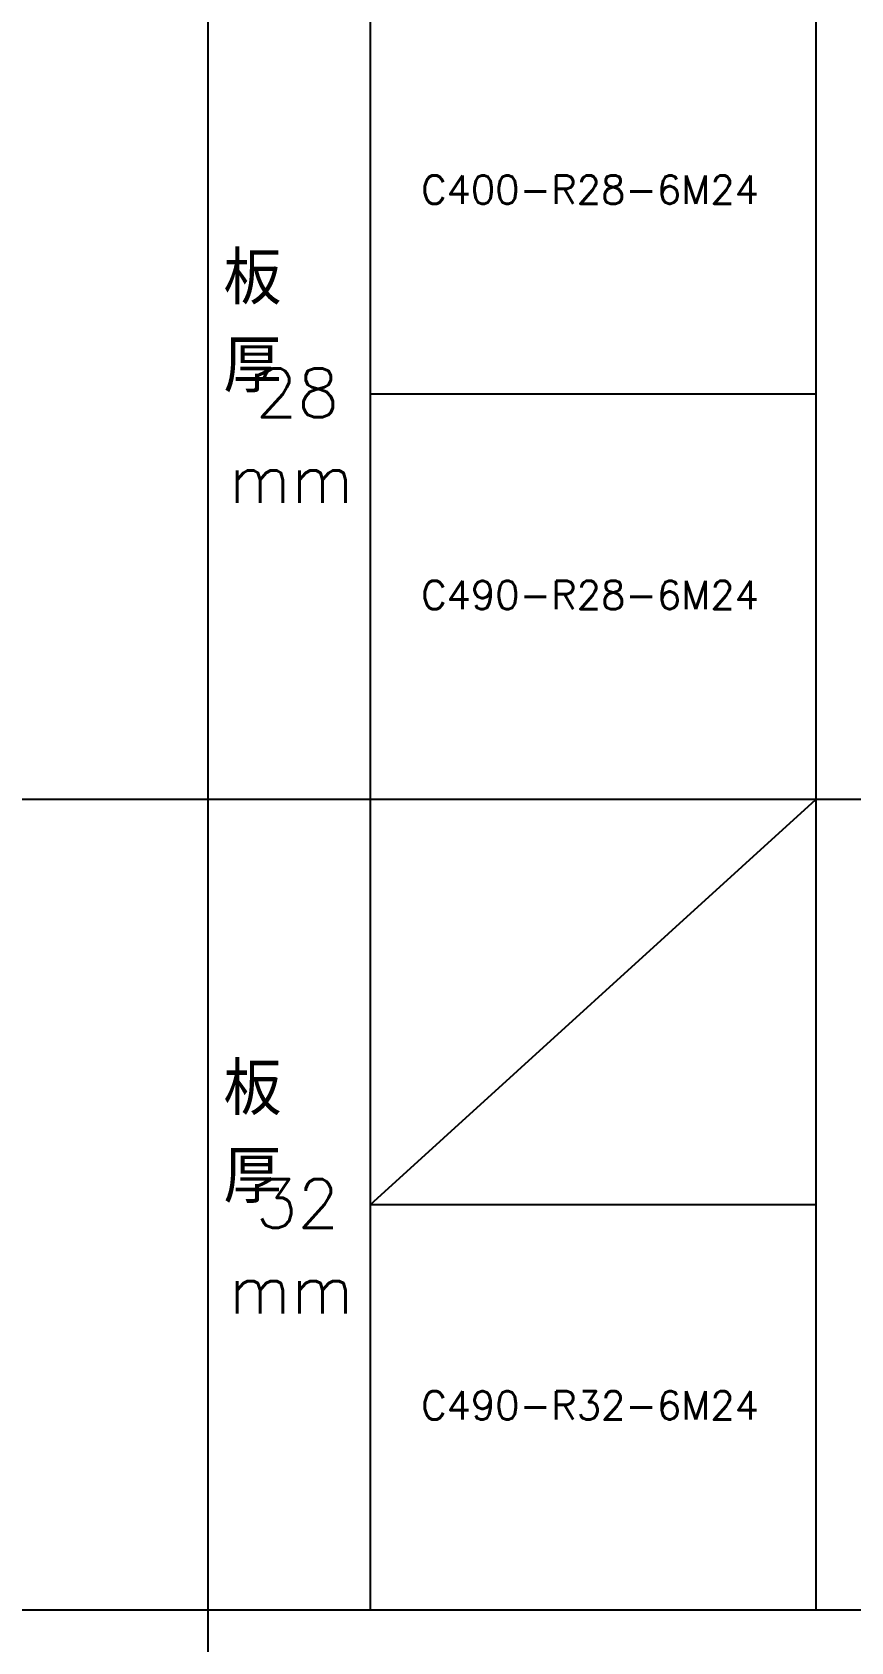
# Model space of a CAD drawing. Header units: millimetres. Extents: x 1755271 to 1764314, y -179109 to -173084.
# Drawn here: x 1760340 to 1761351, y -176961 to -174976 of the extents above; entities that cross this region are included whole.
import ezdxf

# ---------------------------------------------------------------- set-up
doc = ezdxf.new("R2010")
doc.units = ezdxf.units.MM
doc.header["$LTSCALE"] = 3
doc.layers.add('01', color=7, linetype='Continuous')
doc.styles.add('KANJI', font='txt.shx', dxfattribs={"bigfont": 'extfont2.shx'})
doc.styles.add('KANJI-tate', font='txt.shx', dxfattribs={"bigfont": 'extfont2.shx'})

msp = doc.modelspace()

# ---------------------------------------------------------------- linework, layer by layer
at = {"layer": '01', "color": 7}
for p, q in [((1760757.648, -173922.181), (1760757.648, -176922.181)), ((1761307.648, -173922.181), (1761307.648, -176922.181)), ((1760557.648, -175922.181), (1758407.648, -175922.181)), ((1760557.648, -175922.181), (1758407.648, -175922.181)), ((1762707.648, -175922.181), (1760557.648, -175922.181)), ((1762707.648, -175922.181), (1760557.648, -175922.181)), ((1760757.648, -176422.181), (1761307.648, -175922.181)), ((1760557.648, -176922.181), (1758407.648, -176922.181)), ((1762707.648, -176922.181), (1760557.648, -176922.181))]:
    msp.add_line(p, q, dxfattribs=at)
for points in [[(1760557.648, -175922.181), (1760557.648, -173922.181)], [(1760557.648, -175922.181), (1760557.648, -173922.181)], [(1761307.648, -175422.181), (1760757.648, -175422.181)], [(1760557.648, -177922.181), (1760557.648, -175922.181)], [(1760557.648, -176922.181), (1760557.648, -175922.181)], [(1761307.648, -176422.181), (1760757.648, -176422.181)]]:
    msp.add_lwpolyline(points, dxfattribs=at)

# ---------------------------------------------------------------- texts
at = {"layer": '01', "color": 7, "attachment_point": 1}
for s, insert, char_height, width, style in [('C400-R28-6M24', (1760820.444, -175152.231), 35, 905.5961, 'KANJI'), ('板厚', (1760576.491, -175246.527), 65, 122.75576, 'KANJI-tate'), ('28', (1760616.235, -175390.57), 60, 905.5961, 'KANJI'), ('mm', (1760583.077, -175496.233), 60, 905.5961, 'KANJI'), ('C490-R28-6M24', (1760820.444, -175652.231), 35, 905.5961, 'KANJI'), ('板厚', (1760576.491, -176246.527), 65, 122.75576, 'KANJI-tate'), ('32', (1760616.235, -176390.57), 60, 905.5961, 'KANJI'), ('mm', (1760583.077, -176496.233), 60, 905.5961, 'KANJI'), ('C490-R32-6M24', (1760820.444, -176652.231), 35, 905.5961, 'KANJI')]:
    msp.add_mtext(s, dxfattribs=dict(at, insert=insert, char_height=char_height, width=width, style=style))

doc.saveas('drawing.dxf')
